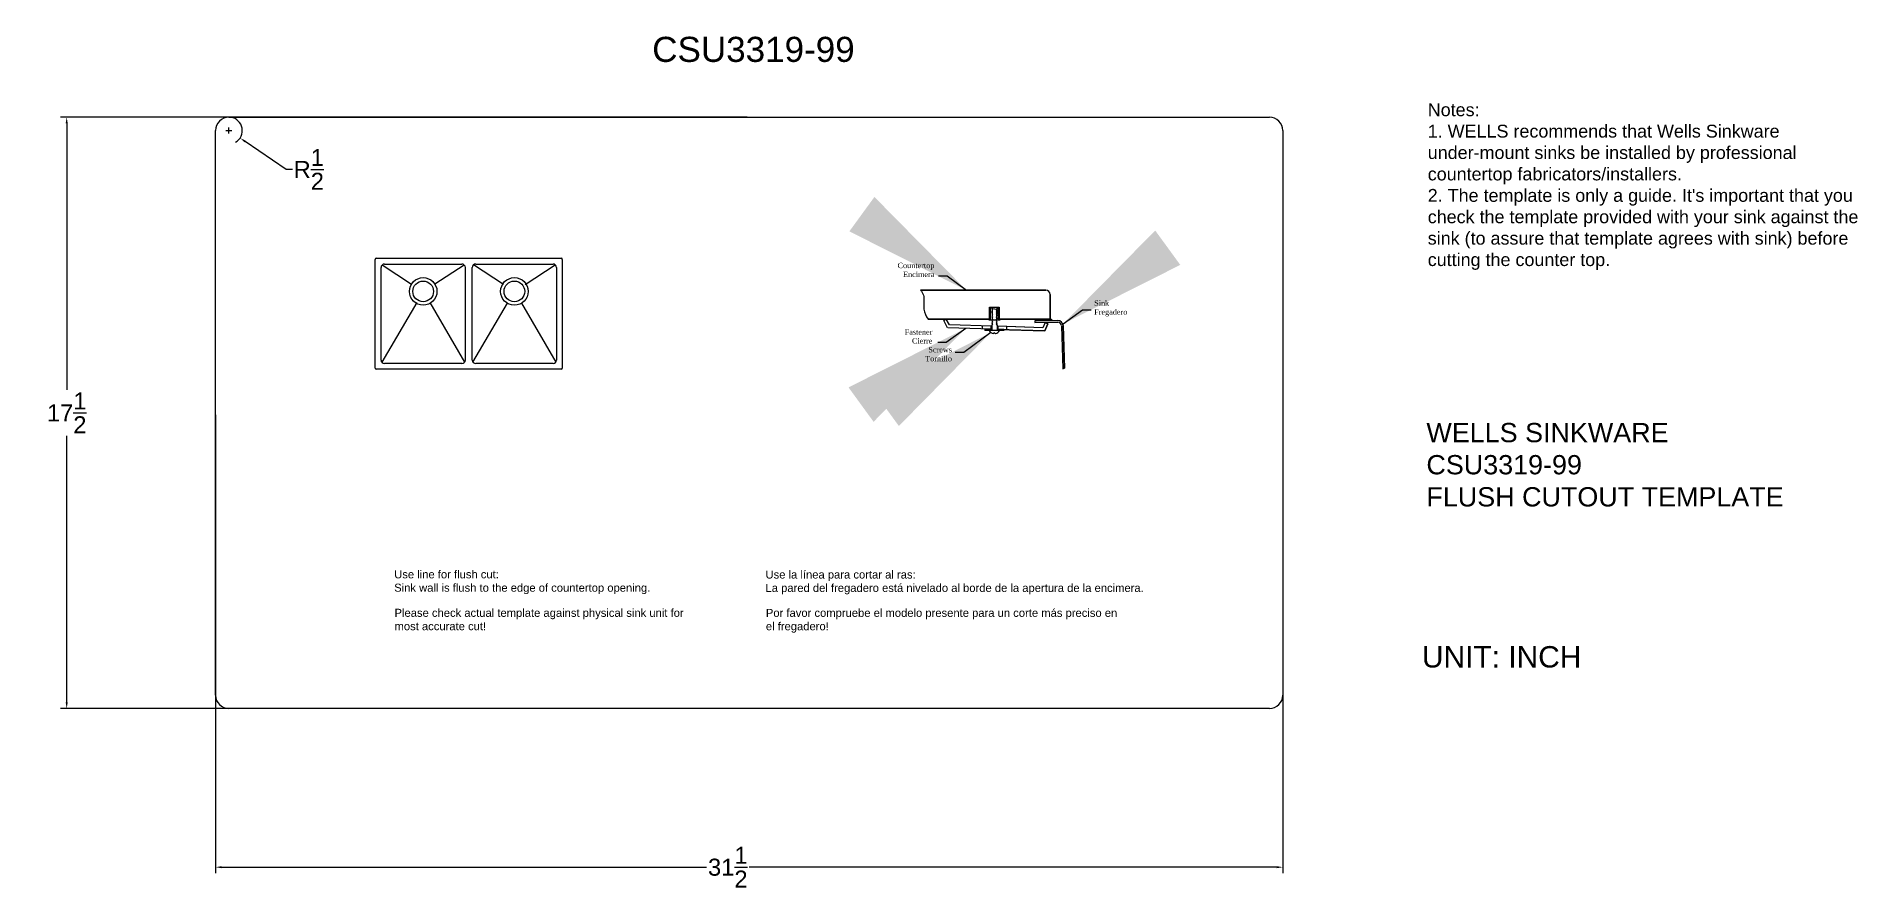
# Model space of a CAD drawing. Header units: inches. Extents: x 9.3 to 62.9, y -2.1 to 22.9.
import ezdxf

# ---------------------------------------------------------------- set-up
doc = ezdxf.new("R2010")
doc.units = ezdxf.units.IN
doc.header["$MEASUREMENT"] = 0
doc.styles.get("Standard").update_dxf_attribs({"font": 'arial.ttf'})
doc.dimstyles.new('B', dxfattribs={"dimscale": 7.62, "dimtxt": 1.5, "dimasz": 1.5, "dimexe": 1, "dimexo": 0.3125, "dimgap": 0.3, "dimtad": 1, "dimdec": 1, "dimzin": 0, "dimdsep": 46, "dimtxsty": 'Standard', "dimcen": 0.045, "dimadec": 0, "dimazin": 0, "dimtfac": 1, "dimtdec": 4, "dimtofl": 0, "dimtmove": 0, "dimatfit": 3, "dimfxl": 1, "dimtolj": 1, "dimtzin": 0, "dimarcsym": 0})
doc.dimstyles.get("Standard").update_dxf_attribs({"dimtxt": 0.5, "dimasz": 0.18, "dimexe": 0.18, "dimexo": 0.0625, "dimgap": 0.09, "dimtad": 0, "dimtih": 1, "dimtoh": 1, "dimzin": 0, "dimdsep": 46, "dimlunit": 5, "dimtxsty": 'Standard', "dimcen": 0.09, "dimadec": 0, "dimazin": 0, "dimtfac": 1, "dimtofl": 0, "dimtmove": 0, "dimatfit": 3, "dimfxl": 1, "dimtolj": 1, "dimtzin": 0, "dimarcsym": 0})

# ---------------------------------------------------------------- blocks, each defined once
blk = doc.blocks.new('*D5')
at = {"color": 0, "lineweight": -2, "transparency": 16777216}
for p, q in [((14.55, 11.783), (14.55, -1.704)), ((45.967, 11.783), (45.967, -1.704)), ((14.73, -1.524), (29, -1.524)), ((45.787, -1.524), (30.259, -1.524))]:
    blk.add_line(p, q, dxfattribs=at)
at = {"color": 0, "transparency": 16777216}
for points in [[(14.73, -1.494), (14.73, -1.554), (14.55, -1.524)], [(45.787, -1.494), (45.787, -1.554), (45.967, -1.524)]]:
    blk.add_solid(points, dxfattribs=at)
at = {"layer": 'Defpoints', "color": 0, "transparency": 16777216}
for p in [(14.55, 11.845), (45.967, 11.845), (45.967, -1.524)]:
    blk.add_point(p, dxfattribs=at)
at = {"color": 0, "transparency": 16777216, "insert": (29.629, -1.524), "char_height": 0.5, "attachment_point": 5}
blk.add_mtext('\\A1;31{\\H1x;\\S1/2;}', dxfattribs=at)
blk = doc.blocks.new('*D6')
at = {"color": 0, "lineweight": -2, "transparency": 16777216}
for p, q in [((30.196, 20.546), (9.988, 20.546)), ((10.168, 20.366), (10.168, 12.521)), ((10.168, 3.324), (10.168, 11.17)), ((30.196, 3.144), (9.988, 3.144))]:
    blk.add_line(p, q, dxfattribs=at)
at = {"color": 0, "transparency": 16777216}
for points in [[(10.138, 20.366), (10.198, 20.366), (10.168, 20.546)], [(10.138, 3.324), (10.198, 3.324), (10.168, 3.144)]]:
    blk.add_solid(points, dxfattribs=at)
at = {"layer": 'Defpoints', "color": 0, "transparency": 16777216}
for p in [(30.259, 20.546), (10.168, 3.144), (30.259, 3.144)]:
    blk.add_point(p, dxfattribs=at)
at = {"color": 0, "transparency": 16777216, "insert": (10.168, 11.845), "char_height": 0.5, "attachment_point": 5}
blk.add_mtext('\\A1;17{\\H1x;\\S1/2;}', dxfattribs=at)
blk = doc.blocks.new('*D7')
at = {"color": 0, "lineweight": -2, "transparency": 16777216}
for p, q in [((14.854, 20.152), (15.034, 20.152)), ((14.944, 20.062), (14.944, 20.242)), ((16.633, 19.01), (15.419, 19.831)), ((16.813, 19.01), (16.633, 19.01))]:
    blk.add_line(p, q, dxfattribs=at)
blk.add_arc((14.944, 20.152), 0.394, 299.7406, 80.9043, dxfattribs=at)
at = {"color": 0, "transparency": 16777216}
blk.add_solid([(15.436, 19.856), (15.402, 19.806), (15.27, 19.932)], dxfattribs=at)
at = {"layer": 'Defpoints', "color": 0, "transparency": 16777216}
for p in [(14.944, 20.152), (15.27, 19.932)]:
    blk.add_point(p, dxfattribs=at)
at = {"color": 0, "transparency": 16777216, "insert": (17.294, 19.01), "char_height": 0.5, "attachment_point": 5}
blk.add_mtext('\\A1;R{\\H1x;\\S1/2;}', dxfattribs=at)

msp = doc.modelspace()

# ---------------------------------------------------------------- linework, layer by layer
for p, q in [((14.944, 20.546), (45.574, 20.546)), ((14.55, 3.538), (14.55, 20.152)), ((45.967, 20.152), (45.967, 3.538)), ((45.574, 3.144), (14.944, 3.144))]:
    msp.add_line(p, q)
at = {"color": 0}
for p, q in [((19.252, 13.16), (19.252, 16.363)), ((19.282, 16.393), (22.005, 16.393)), ((19.421, 13.4), (19.421, 16.122)), ((19.458, 16.2), (20.319, 15.637)), ((19.523, 16.224), (21.801, 16.224)), ((21.003, 15.641), (21.867, 16.2)), ((21.903, 13.4), (21.903, 16.122)), ((22.005, 16.393), (24.727, 16.393)), ((22.106, 13.4), (22.106, 16.122)), ((23.024, 15.618), (22.142, 16.2)), ((22.208, 16.224), (24.486, 16.224)), ((23.665, 15.626), (24.551, 16.2)), ((24.588, 16.122), (24.588, 13.4)), ((24.757, 16.363), (24.757, 13.16)), ((20.474, 15.091), (19.444, 13.337)), ((20.854, 15.092), (21.881, 13.337)), ((22.128, 13.337), (23.142, 15.069)), ((23.552, 15.069), (24.565, 13.337)), ((38.991, 15.455), (35.298, 15.455)), ((35.298, 15.455), (38.991, 15.455)), ((39.118, 14.605), (39.118, 15.327)), ((39.118, 15.327), (39.118, 14.605)), ((35.527, 14.605), (37.338, 14.605)), ((37.338, 14.605), (35.527, 14.605)), ((35.984, 14.562), (36.062, 14.605)), ((36.101, 14.348), (35.984, 14.562)), ((36.155, 14.435), (36.062, 14.605)), ((37.312, 14.605), (37.338, 14.605)), ((37.312, 14.58), (37.312, 14.605)), ((37.312, 14.58), (37.362, 14.58)), ((37.338, 14.956), (37.618, 14.956)), ((37.338, 14.956), (37.433, 14.956)), ((37.338, 14.605), (37.338, 14.956)), ((37.338, 14.956), (37.338, 14.605)), ((37.363, 14.58), (37.363, 14.931)), ((37.363, 14.931), (37.425, 14.931)), ((37.363, 14.818), (37.418, 14.818)), ((37.363, 14.58), (37.594, 14.58)), ((37.42, 14.931), (37.401, 14.917)), ((37.401, 14.917), (37.42, 14.903)), ((37.478, 14.911), (37.401, 14.888)), ((37.42, 14.903), (37.401, 14.888)), ((37.401, 14.888), (37.421, 14.875)), ((37.421, 14.875), (37.401, 14.863)), ((37.401, 14.863), (37.422, 14.845)), ((37.422, 14.845), (37.401, 14.835)), ((37.401, 14.835), (37.423, 14.821)), ((37.423, 14.821), (37.401, 14.807)), ((37.401, 14.807), (37.424, 14.791)), ((37.424, 14.791), (37.401, 14.776)), ((37.401, 14.776), (37.423, 14.758)), ((37.423, 14.758), (37.401, 14.745)), ((37.401, 14.745), (37.422, 14.724)), ((37.422, 14.724), (37.401, 14.708)), ((37.401, 14.708), (37.423, 14.68)), ((37.423, 14.68), (37.401, 14.662)), ((37.401, 14.662), (37.426, 14.634)), ((37.426, 14.634), (37.401, 14.619)), ((37.401, 14.619), (37.426, 14.594)), ((37.426, 14.594), (37.401, 14.572)), ((37.401, 14.572), (37.426, 14.549)), ((37.426, 14.549), (37.401, 14.521)), ((37.401, 14.521), (37.426, 14.495)), ((37.426, 14.495), (37.401, 14.473)), ((37.425, 14.931), (37.425, 14.956)), ((37.433, 14.956), (37.618, 14.956)), ((37.478, 14.911), (37.555, 14.888)), ((37.53, 14.931), (37.53, 14.956)), ((37.53, 14.931), (37.593, 14.931)), ((37.555, 14.662), (37.53, 14.634)), ((37.53, 14.634), (37.555, 14.619)), ((37.555, 14.619), (37.53, 14.594)), ((37.53, 14.594), (37.555, 14.572)), ((37.555, 14.572), (37.53, 14.549)), ((37.53, 14.549), (37.555, 14.521)), ((37.555, 14.521), (37.53, 14.495)), ((37.53, 14.495), (37.555, 14.473)), ((37.555, 14.807), (37.532, 14.791)), ((37.532, 14.791), (37.555, 14.776)), ((37.555, 14.835), (37.533, 14.821)), ((37.533, 14.821), (37.555, 14.807)), ((37.555, 14.776), (37.533, 14.758)), ((37.533, 14.758), (37.555, 14.745)), ((37.555, 14.863), (37.534, 14.845)), ((37.534, 14.845), (37.555, 14.835)), ((37.555, 14.745), (37.534, 14.724)), ((37.534, 14.724), (37.555, 14.708)), ((37.555, 14.708), (37.534, 14.68)), ((37.534, 14.68), (37.555, 14.662)), ((37.555, 14.888), (37.535, 14.875)), ((37.535, 14.875), (37.555, 14.863)), ((37.536, 14.931), (37.555, 14.917)), ((37.555, 14.917), (37.536, 14.903)), ((37.536, 14.903), (37.553, 14.889)), ((37.538, 14.818), (37.593, 14.818)), ((37.593, 14.931), (37.593, 14.58)), ((37.594, 14.58), (37.644, 14.58)), ((37.618, 14.605), (37.618, 14.956)), ((37.618, 14.956), (37.618, 14.605)), ((37.618, 14.606), (37.644, 14.605)), ((37.618, 14.605), (37.644, 14.605)), ((37.618, 14.605), (39.118, 14.605)), ((39.118, 14.605), (37.618, 14.605)), ((37.644, 14.605), (37.644, 14.58)), ((38.538, 14.605), (39.158, 14.605)), ((39.345, 14.561), (38.668, 14.551)), ((39.345, 14.561), (38.668, 14.551)), ((38.668, 14.551), (38.669, 14.5)), ((39.345, 14.51), (38.669, 14.5)), ((38.669, 14.5), (39.345, 14.51)), ((38.699, 14.605), (38.723, 14.551)), ((38.971, 14.504), (38.901, 14.351)), ((38.971, 14.504), (38.901, 14.351)), ((39.052, 14.467), (38.971, 14.504)), ((38.971, 14.504), (39.052, 14.467)), ((39.158, 14.605), (39.169, 14.558)), ((37.401, 14.308), (36.108, 14.347)), ((37.401, 14.397), (36.155, 14.435)), ((37.121, 14.406), (37.121, 14.316)), ((37.401, 14.297), (37.197, 14.297)), ((37.197, 14.297), (37.197, 14.271)), ((37.759, 14.271), (37.197, 14.271)), ((37.376, 14.398), (37.376, 14.309)), ((37.389, 14.297), (37.389, 14.271)), ((37.401, 14.473), (37.426, 14.45)), ((37.426, 14.45), (37.401, 14.433)), ((37.401, 14.433), (37.401, 14.271)), ((37.478, 14.205), (37.449, 14.176)), ((37.478, 14.205), (37.507, 14.176)), ((37.555, 14.473), (37.53, 14.45)), ((37.53, 14.45), (37.555, 14.433)), ((37.555, 14.433), (37.555, 14.271)), ((38.901, 14.351), (37.555, 14.392)), ((38.958, 14.26), (37.555, 14.303)), ((37.759, 14.297), (37.555, 14.297)), ((37.567, 14.297), (37.567, 14.271)), ((37.58, 14.392), (37.58, 14.302)), ((38.901, 14.351), (37.58, 14.392)), ((37.58, 14.302), (38.958, 14.26)), ((37.759, 14.297), (37.759, 14.271)), ((37.835, 14.384), (37.835, 14.294)), ((38.958, 14.26), (39.052, 14.467)), ((39.052, 14.467), (38.958, 14.26)), ((39.449, 14.411), (39.49, 13.137)), ((39.449, 14.411), (39.49, 13.137)), ((39.54, 13.156), (39.5, 14.413)), ((39.5, 14.413), (39.54, 13.156)), ((22.005, 13.13), (19.282, 13.13)), ((21.801, 13.299), (19.523, 13.299)), ((24.727, 13.13), (22.005, 13.13)), ((24.486, 13.299), (22.208, 13.299)), ((39.538, 13.229), (39.49, 13.137)), ((39.49, 13.137), (39.54, 13.156))]:
    msp.add_line(p, q, dxfattribs=at)
for centre, radius in [((20.662, 15.42), 0.406), ((20.662, 15.42), 0.305), ((23.347, 15.42), 0.406), ((23.347, 15.42), 0.305)]:
    msp.add_circle(centre, radius, dxfattribs=at)
for centre, start, end in [((14.944, 20.152), 90, 180), ((45.574, 20.152), 0, 90), ((14.944, 3.538), 180, 270), ((45.574, 3.538), 270, 0)]:
    msp.add_arc(centre, 0.394, start, end)
for centre, radius, start, end in [((19.282, 16.363), 0.0305, 90, 180), ((19.523, 16.122), 0.102, 90, 180), ((21.801, 16.122), 0.102, 0, 90), ((22.208, 16.122), 0.102, 90, 180), ((24.486, 16.122), 0.102, 0, 90), ((24.727, 16.363), 0.0305, 0, 90), ((38.991, 15.327), 0.128, 0, 90), ((38.991, 15.327), 0.128, 0, 90), ((39.347, 14.408), 0.153, 1.8394, 90.8812), ((39.347, 14.408), 0.153, 1.8394, 90.8812), ((39.347, 14.408), 0.102, 1.8394, 90.8812), ((39.347, 14.408), 0.102, 1.8394, 90.8812), ((37.478, 14.343), 0.169, 205.085, 260.0888), ((37.478, 14.343), 0.169, 279.9112, 334.915), ((19.282, 13.16), 0.0305, 180, 270), ((19.523, 13.4), 0.102, 180, 270), ((21.801, 13.4), 0.102, 270, 0), ((22.208, 13.4), 0.102, 180, 270), ((24.486, 13.4), 0.102, 270, 0), ((24.727, 13.16), 0.0305, 270, 0)]:
    msp.add_arc(centre, radius, start, end, dxfattribs=at)
msp.add_open_spline([(35.298, 15.455), (35.339, 15.413), (35.439, 15.261), (35.354, 14.911), (35.463, 14.694), (35.527, 14.605)], degree=3, knots=[168.189031, 168.189031, 168.189031, 168.189031, 240.397049, 404.438544, 531.209788, 531.209788, 531.209788, 531.209788], dxfattribs=at)
msp.add_open_spline([(35.298, 15.455), (35.339, 15.413), (35.439, 15.261), (35.354, 14.911), (35.463, 14.694), (35.527, 14.605)], degree=3, knots=[168.189031, 168.189031, 168.189031, 168.189031, 240.397049, 404.438544, 531.209788, 531.209788, 531.209788, 531.209788], dxfattribs=at)

# ---------------------------------------------------------------- texts
msp.add_text('CSU3319-99', height=0.7382, dxfattribs=at).set_placement((27.404, 22.173))
for s, insert, char_height, width, attachment_point in [("{\\H2x;\\C4;Notes: \\P1. WELLS recommends that Wells Sinkware under-mount sinks be installed by professional countertop fabricators/installers. \\P2. The template is only a guide. It's important that you check the template provided with your sink against the sink (to assure that template agrees with sink) before cutting the counter top.}", (50.234, 20.954), 0.188976, 13.18793, 1), ('{\\fBatang|b0|i0|c0|p18;Sink\\PFregadero}', (40.415, 15.156), 0.15748, 1.5358, 1), ('{\\fBatang|b0|i0|c0|p18;Fastener\\PCierre}', (35.652, 13.882), 0.15748, 1.23638, 9), ('{\\fBatang|b0|i0|c0|p18;Screws Tornillo}', (36.228, 13.36), 0.15748, 1.07416, 9), ('{\\fArial|b0|i0|c0|p34;\\H0.75x;Use line for flush cut:\\fArial|b1|i0|c0|p34;\\P\\fArial|b0|i0|c0|p34;Sink wall is flush to the edge of countertop opening.}', (19.809, 7.212), 0.31496, 16.07501, 1), ('{\\fBatang|b0|i0|c0|p18;\\P\\fArial|b0|i0|c0|p34;\\H0.75x;Use la línea para cortar al ras:\\PLa pared del fregadero está nivelado al borde de la apertura de la encimera.}', (30.74, 7.731), 0.31496, 16.07501, 1), ('{\\fArial|b0|i0|c0|p34;\\H0.75x;Please check actual template against physical sink unit for\\Pmost accurate cut!}', (19.819, 6.079), 0.31496, 18.0717, 1), ('{\\fBatang|b0|i0|c0|p18;\\P\\fArial|b0|i0|c0|p34;\\H0.75x;Por favor compruebe el modelo presente para un corte más preciso en \\Pel fregadero!}', (30.75, 6.603), 0.31496, 18.0717, 1)]:
    msp.add_mtext(s, dxfattribs=dict(at, insert=insert, char_height=char_height, width=width, attachment_point=attachment_point))
at = {"color": 0, "insert": (35.71, 15.839), "char_height": 0.15748, "attachment_point": 9}
msp.add_mtext('{\\fBatang|b0|i0|c0|p18;Countertop\\P\\C7;Encimera}', dxfattribs=at)
at = {"color": 7, "attachment_point": 1}
for s, insert, char_height, width in [('{\\C3;WELLS SINKWARE\\PCSU3319-99 \\PFLUSH CUTOUT TEMPLATE}', (50.195, 11.548), 0.56693, 14.63296), ('{\\C3;UNIT: INCH}', (50.064, 4.981), 0.62992, 14.8679)]:
    msp.add_mtext(s, dxfattribs=dict(at, insert=insert, char_height=char_height, width=width))

# ---------------------------------------------------------------- dimensions: what is measured, and where the dimension line sits
dim = msp.add_linear_dim(base=(10.168, 3.144), p1=(30.259, 20.546), p2=(30.259, 3.144), angle=90, dimstyle='Standard')
dim.commit()
dim.dimension.update_dxf_attribs({"geometry": '*D6', "text_midpoint": (10.168, 11.845)})
dim = msp.add_radius_dim(center=(14.944, 20.152), mpoint=(15.27, 19.932), dimstyle='Standard')
dim.commit()
dim.dimension.update_dxf_attribs({"geometry": '*D7', "text_midpoint": (17.294, 19.01), "dimtype": 164})
dim = msp.add_linear_dim(base=(45.967, -1.524), p1=(14.55, 11.845), p2=(45.967, 11.845), dimstyle='Standard')
dim.commit()
dim.dimension.update_dxf_attribs({"geometry": '*D5', "text_midpoint": (29.629, -1.524), "dimtype": 160})

# ---------------------------------------------------------------- leaders
at = {"color": 0}
for points in [[(36.657, 15.45, 52.561), (36.087, 15.865, 52.561), (35.834, 15.865, 52.561)], [(39.5, 14.463, 105.122), (40.07, 14.878, 105.122), (40.323, 14.878, 105.122)], [(37.375, 14.209, 52.561), (36.574, 13.625, 52.561), (36.321, 13.625, 52.561)], [(36.632, 14.331, 52.561), (36.062, 13.916, 52.561), (35.809, 13.916, 52.561)]]:
    msp.add_leader(points, dimstyle='B', override={"dimasz": 0.5, "dimgap": 0.3, "dimtad": 0}, dxfattribs=at)

doc.saveas('drawing.dxf')
